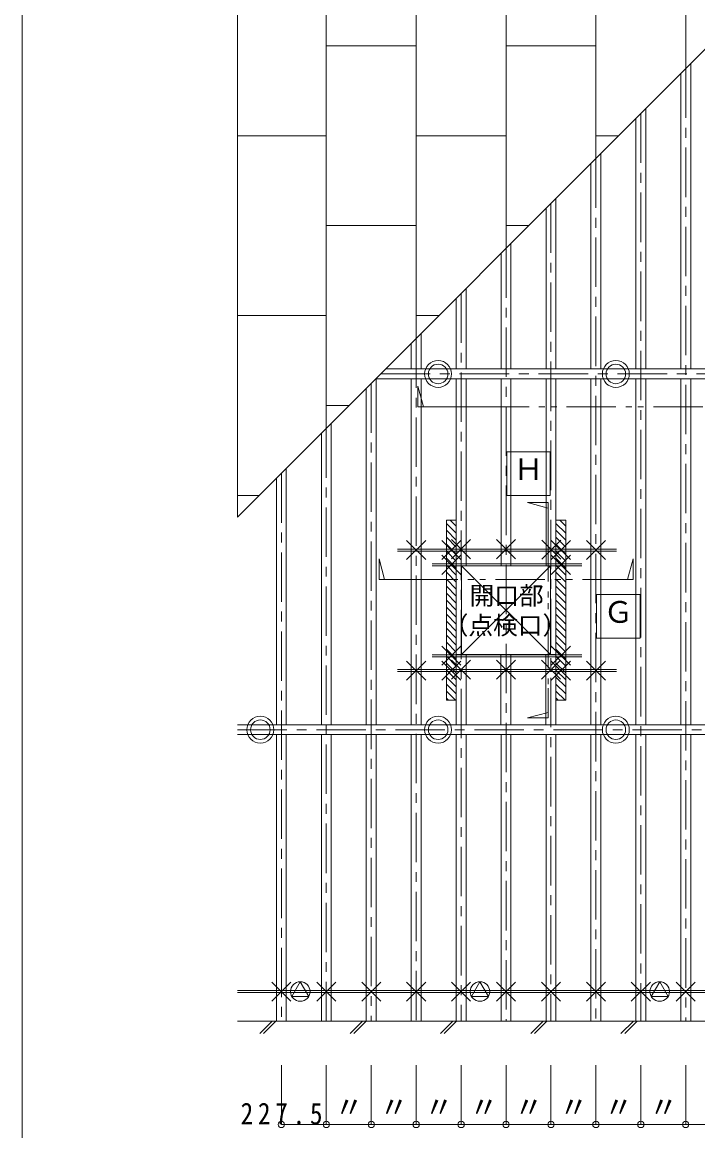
# Model space of a CAD drawing. Units: millimetres on the paper, enlarged 20 times, with parts at other scales. Extents: x -4155 to 4045, y -2866 to 2834.
# Drawn here: x -4155 to -2786, y -935 to 1309 of the extents above; entities that cross this region are included whole.
import ezdxf
from ezdxf.enums import TextEntityAlignment as Align

# ---------------------------------------------------------------- set-up
doc = ezdxf.new("R2010")
doc.units = ezdxf.units.MM
doc.header["$LTSCALE"] = 20
doc.linetypes.add('CHAIN1', pattern=[8, 5, -1, 1, -1])
doc.linetypes.add('DOUBLE_CHAIN1', pattern=[8.8, 5, -1, 0.6, -0.6, 0.6, -1])
for name, color, linetype, lineweight in [('0-0_基本', 7, 'Continuous', 9), ('0-1_軸組', 7, 'Continuous', 9), ('0-2_インサート', 7, 'Continuous', 9), ('0-3_文字', 7, 'Continuous', 9), ('0-4_ブレース', 7, 'Continuous', 9), ('F-0_図枠', 7, 'Continuous', 9)]:
    doc.layers.add(name, color=color, linetype=linetype, lineweight=lineweight)
doc.styles.add('ＭＳ ゴシック', font='')
doc.styles.get('ＭＳ ゴシック').set_extended_font_data('MS Gothic')

msp = doc.modelspace()

# ---------------------------------------------------------------- linework, layer by layer
at = {"layer": '0-0_基本', "color": 4, "linetype": 'CHAIN1'}
for p, q in [((-2810.8, 1215.12), (-2810.8, -712.67)), ((-2901.8, 1124.12), (-2901.8, -712.67)), ((-2992.8, 1033.12), (-2992.8, -712.67)), ((-3083.8, 942.12), (-3083.8, -712.67)), ((-3174.8, 851.12), (-3174.8, -712.67)), ((-3265.8, 760.12), (-3265.8, -712.67)), ((-3356.8, 669.12), (-3356.8, -712.67)), ((-3428.74, 597.18), (-1462.59, 597.18)), ((-3447.8, 578.12), (-3447.8, -712.67)), ((-3538.8, 487.12), (-3538.8, -712.67)), ((-3629.8, 396.12), (-3629.8, -712.67)), ((-3718.8, -122.82), (-1462.59, -122.82))]:
    msp.add_line(p, q, dxfattribs=at)
at = {"layer": '0-0_基本'}
for p, q in [((-3376.07, 221.57), (-3337.54, 260.1)), ((-3376.07, 260.1), (-3337.54, 221.57)), ((-3305.07, 221.57), (-3266.54, 260.1)), ((-3305.07, 260.1), (-3266.54, 221.57)), ((-3285.07, 223.24), (-3246.54, 261.78)), ((-3285.07, 261.78), (-3246.54, 223.24)), ((-3194.07, 223.24), (-3155.54, 261.78)), ((-3194.07, 261.78), (-3155.54, 223.24)), ((-3102.34, 221.98), (-3063.8, 260.51)), ((-3102.34, 260.51), (-3063.8, 221.98)), ((-3083.07, 221.57), (-3044.54, 260.1)), ((-3083.07, 260.1), (-3044.54, 221.57)), ((-3012.07, 221.57), (-2973.54, 260.1)), ((-3012.07, 260.1), (-2973.54, 221.57)), ((-3394.4, 242.83), (-2950.8, 242.83)), ((-3394.4, 238.83), (-2950.8, 238.83)), ((-3286.58, 211.61), (-3305.07, 230.1)), ((-3266.54, 230.1), (-3284.33, 212.3)), ((-3083.07, 191.57), (-3044.54, 230.1)), ((-3083.07, 230.1), (-3044.54, 191.57)), ((-3324.22, 212.83), (-3021.29, 212.83)), ((-3324.22, 208.83), (-3021.29, 208.83)), ((-3285.28, 211.35), (-3305.07, 191.57)), ((-3266.54, 191.57), (-3285.82, 210.85)), ((-3266.54, 7.57), (-3305.07, 46.1)), ((-3266.54, 46.1), (-3305.07, 7.57)), ((-3083.07, 7.57), (-3044.54, 46.1)), ((-3083.07, 46.1), (-3044.54, 7.57)), ((-3324.22, 28.83), (-3021.29, 28.83)), ((-3324.22, 24.83), (-3021.29, 24.83)), ((-3376.07, -22.43), (-3337.54, 16.1)), ((-3376.07, 16.1), (-3337.54, -22.43)), ((-3305.07, -22.43), (-3266.54, 16.1)), ((-3305.07, 16.1), (-3266.54, -22.43)), ((-3285.07, -20.76), (-3246.54, 17.78)), ((-3285.07, 17.78), (-3246.54, -20.76)), ((-3194.07, -20.76), (-3155.54, 17.78)), ((-3194.07, 17.78), (-3155.54, -20.76)), ((-3103.07, -20.76), (-3064.54, 17.78)), ((-3103.07, 17.78), (-3064.54, -20.76)), ((-3083.07, -22.43), (-3044.54, 16.1)), ((-3083.07, 16.1), (-3044.54, -22.43)), ((-3012.07, -22.43), (-2973.54, 16.1)), ((-3012.07, 16.1), (-2973.54, -22.43)), ((-3394.4, -1.17), (-2950.8, -1.17)), ((-3394.4, -5.17), (-2950.8, -5.17)), ((-3649.07, -671.94), (-3610.54, -633.41)), ((-3649.07, -633.41), (-3610.54, -671.94)), ((-3558.07, -671.94), (-3519.54, -633.41)), ((-3558.07, -633.41), (-3519.54, -671.94)), ((-3467.07, -671.94), (-3428.54, -633.41)), ((-3467.07, -633.41), (-3428.54, -671.94)), ((-3376.07, -671.94), (-3337.54, -633.41)), ((-3376.07, -633.41), (-3337.54, -671.94)), ((-3285.07, -671.94), (-3246.54, -633.41)), ((-3285.07, -633.41), (-3246.54, -671.94)), ((-3194.07, -671.94), (-3155.54, -633.41)), ((-3194.07, -633.41), (-3155.54, -671.94)), ((-3103.07, -671.94), (-3064.54, -633.41)), ((-3103.07, -633.41), (-3064.54, -671.94)), ((-3012.07, -671.94), (-2973.54, -633.41)), ((-3012.07, -633.41), (-2973.54, -671.94)), ((-2921.07, -671.94), (-2882.54, -633.41)), ((-2921.07, -633.41), (-2882.54, -671.94)), ((-2830.07, -671.94), (-2791.54, -633.41)), ((-2830.07, -633.41), (-2791.54, -671.94)), ((-3718.8, -650.67), (-1518.8, -650.67)), ((-3718.8, -654.67), (-1518.8, -654.67)), ((-3718.8, -712.67), (-1518.8, -712.67)), ((-3673.63, -737.7), (-3648.61, -712.67)), ((-3666.18, -737.7), (-3641.16, -712.67)), ((-3490.72, -737.7), (-3465.7, -712.67)), ((-3483.27, -737.7), (-3458.25, -712.67)), ((-3307.81, -737.7), (-3282.78, -712.67)), ((-3300.36, -737.7), (-3275.33, -712.67)), ((-3124.89, -737.7), (-3099.87, -712.67)), ((-3117.44, -737.7), (-3092.42, -712.67)), ((-2941.98, -737.7), (-2916.96, -712.67)), ((-2934.53, -737.7), (-2909.51, -712.67))]:
    msp.add_line(p, q, dxfattribs=at)
at = {"layer": '0-1_軸組'}
for p, q in [((-2800.8, 1225.12), (-2800.8, 607.18)), ((-2820.8, 1205.12), (-2820.8, 607.18)), ((-2891.8, 1134.12), (-2891.8, 607.18)), ((-2911.8, 1114.12), (-2911.8, 607.18)), ((-2982.8, 1043.12), (-2982.8, 607.18)), ((-3002.8, 1023.12), (-3002.8, 607.18)), ((-3073.8, 952.12), (-3073.8, 607.18)), ((-3093.8, 932.12), (-3093.8, 607.18)), ((-3164.8, 861.12), (-3164.8, 607.18)), ((-3184.8, 841.12), (-3184.8, 607.18)), ((-3255.8, 770.12), (-3255.8, 607.18)), ((-3275.8, 750.12), (-3275.8, 607.18)), ((-3346.8, 679.12), (-3346.8, 607.18)), ((-3366.8, 659.12), (-3366.8, 607.18)), ((-1518.8, 607.18), (-3418.72, 607.18)), ((-1518.8, 587.18), (-3438.72, 587.18)), ((-3437.8, 587.18), (-3437.8, -112.82)), ((-3366.8, 587.18), (-3366.8, -112.82)), ((-3346.8, 587.18), (-3346.8, -112.82)), ((-3275.8, 587.18), (-3275.8, 209.08)), ((-3255.8, 587.18), (-3255.8, 209.08)), ((-3184.8, 587.18), (-3184.8, 209.08)), ((-3164.8, 587.18), (-3164.8, 209.08)), ((-3093.8, 587.18), (-3093.8, 209.08)), ((-3073.8, 587.18), (-3073.8, 209.08)), ((-3002.8, 587.18), (-3002.8, -112.82)), ((-2982.8, 587.18), (-2982.8, -112.82)), ((-2911.8, 587.18), (-2911.8, -112.82)), ((-2891.8, 587.18), (-2891.8, -112.82)), ((-2820.8, 587.18), (-2820.8, -112.82)), ((-2800.8, 587.18), (-2800.8, -112.82)), ((-3457.8, 568.12), (-3457.8, -112.82)), ((-3528.8, 497.12), (-3528.8, -112.82)), ((-3548.8, 477.12), (-3548.8, -112.82)), ((-3619.8, 406.12), (-3619.8, -112.82)), ((-3639.8, 386.12), (-3639.8, -112.82)), ((-3295.65, -62.92), (-3295.65, 301.08)), ((-3295.65, 301.08), (-3275.65, 301.08)), ((-3295.65, 294.81), (-3275.65, 274.81)), ((-3287.77, 301.08), (-3275.65, 288.96)), ((-3275.65, 301.08), (-3275.65, -62.92)), ((-3073.65, -62.92), (-3073.65, 301.08)), ((-3073.65, 301.08), (-3053.65, 301.08)), ((-3073.65, 294.81), (-3053.65, 274.81)), ((-3065.77, 301.08), (-3053.65, 288.96)), ((-3053.65, 301.08), (-3053.65, -62.92)), ((-3295.65, 280.67), (-3275.65, 260.67)), ((-3073.65, 280.67), (-3053.65, 260.67)), ((-3295.65, 266.53), (-3275.65, 246.53)), ((-3295.65, 252.39), (-3275.65, 232.39)), ((-3073.65, 266.53), (-3053.65, 246.53)), ((-3073.65, 252.39), (-3053.65, 232.39)), ((-3295.65, 238.24), (-3275.65, 218.24)), ((-3073.65, 238.24), (-3053.65, 218.24)), ((-3295.65, 224.1), (-3275.65, 204.1)), ((-3295.65, 209.96), (-3275.65, 189.96)), ((-3255.8, 209.08), (-3275.65, 209.08)), ((-3184.8, 209.08), (-3164.8, 209.08)), ((-3093.8, 209.08), (-3073.8, 209.08)), ((-3073.65, 224.1), (-3053.65, 204.1)), ((-3073.65, 209.96), (-3053.65, 189.96)), ((-3295.65, 195.82), (-3275.65, 175.82)), ((-3295.65, 181.68), (-3275.65, 161.68)), ((-3073.65, 195.82), (-3053.65, 175.82)), ((-3073.65, 181.68), (-3053.65, 161.68)), ((-3295.65, 167.53), (-3275.65, 147.53)), ((-3073.65, 167.53), (-3053.65, 147.53)), ((-3295.65, 153.39), (-3275.65, 133.39)), ((-3295.65, 139.25), (-3275.65, 119.25)), ((-3073.65, 153.39), (-3053.65, 133.39)), ((-3073.65, 139.25), (-3053.65, 119.25)), ((-3295.65, 125.11), (-3275.65, 105.11)), ((-3073.65, 125.11), (-3053.65, 105.11)), ((-3295.65, 110.97), (-3275.65, 90.97)), ((-3295.65, 96.82), (-3275.65, 76.82)), ((-3073.65, 110.97), (-3053.65, 90.97)), ((-3073.65, 96.82), (-3053.65, 76.82)), ((-3295.65, 82.68), (-3275.65, 62.68)), ((-3295.65, 68.54), (-3275.65, 48.54)), ((-3073.65, 82.68), (-3053.65, 62.68)), ((-3073.65, 68.54), (-3053.65, 48.54)), ((-3295.65, 54.4), (-3275.65, 34.4)), ((-3073.65, 54.4), (-3053.65, 34.4)), ((-3295.65, 40.25), (-3275.65, 20.25)), ((-3295.65, 26.11), (-3275.65, 6.11)), ((-3275.8, 29.08), (-3275.8, -112.82)), ((-3255.8, 29.08), (-3275.65, 29.08)), ((-3255.8, 29.08), (-3255.8, -112.82)), ((-3185.09, 29.08), (-3185.09, -112.82)), ((-3185.09, 29.08), (-3165.09, 29.08)), ((-3165.09, 29.08), (-3165.09, -112.82)), ((-3094.09, 29.08), (-3094.09, -112.82)), ((-3094.09, 29.08), (-3073.65, 29.08)), ((-3074.09, 29.08), (-3074.09, -112.82)), ((-3073.65, 40.25), (-3053.65, 20.25)), ((-3073.65, 26.11), (-3053.65, 6.11)), ((-3295.65, 11.97), (-3275.65, -8.03)), ((-3073.65, 11.97), (-3053.65, -8.03)), ((-3295.65, -2.17), (-3275.65, -22.17)), ((-3295.65, -16.31), (-3275.65, -36.31)), ((-3073.65, -2.17), (-3053.65, -22.17)), ((-3073.65, -16.31), (-3053.65, -36.31)), ((-3295.65, -30.46), (-3275.65, -50.46)), ((-3295.65, -44.6), (-3277.32, -62.92)), ((-3073.65, -30.46), (-3053.65, -50.46)), ((-3073.65, -44.6), (-3055.32, -62.92)), ((-3295.65, -58.74), (-3291.47, -62.92)), ((-3275.65, -62.92), (-3295.65, -62.92)), ((-3053.65, -62.92), (-3073.65, -62.92)), ((-3073.58, -58.74), (-3069.4, -62.92)), ((-1518.8, -112.82), (-3718.8, -112.82)), ((-1518.8, -132.82), (-3718.8, -132.82)), ((-3639.8, -132.82), (-3639.8, -712.67)), ((-3619.8, -132.82), (-3619.8, -712.67)), ((-3548.8, -132.82), (-3548.8, -712.67)), ((-3528.8, -132.82), (-3528.8, -712.67)), ((-3457.8, -132.82), (-3457.8, -712.67)), ((-3437.8, -132.82), (-3437.8, -712.67)), ((-3366.8, -132.82), (-3366.8, -712.67)), ((-3346.8, -132.82), (-3346.8, -712.67)), ((-3275.8, -132.82), (-3275.8, -712.67)), ((-3255.8, -132.82), (-3255.8, -712.67)), ((-3184.8, -132.82), (-3184.8, -712.67)), ((-3164.8, -132.82), (-3164.8, -712.67)), ((-3093.8, -132.82), (-3093.8, -712.67)), ((-3073.8, -132.82), (-3073.8, -712.67)), ((-3002.8, -132.82), (-3002.8, -712.67)), ((-2982.8, -132.82), (-2982.8, -712.67)), ((-2911.8, -132.82), (-2911.8, -712.67)), ((-2891.8, -132.82), (-2891.8, -712.67)), ((-2820.8, -132.82), (-2820.8, -712.67)), ((-2800.8, -132.82), (-2800.8, -712.67))]:
    msp.add_line(p, q, dxfattribs=at)
at = {"layer": '0-2_インサート'}
for points in [[(-3574.47, -662.56), (-3591.6, -632.9), (-3608.73, -662.56)], [(-3210.47, -662.56), (-3227.6, -632.9), (-3244.73, -662.56)], [(-2846.47, -662.56), (-2863.6, -632.9), (-2880.73, -662.56)], [(-2846.47, -662.56), (-2863.6, -632.9), (-2880.73, -662.56)]]:
    msp.add_lwpolyline(points, close=True, dxfattribs=at)
for centre, radius in [((-3312.4, 597.18), 27.25), ((-3312.4, 597.18), 19.78), ((-2952.4, 597.18), 27.25), ((-2952.4, 597.18), 19.78), ((-3672.4, -122.82), 27.25), ((-3672.4, -122.82), 19.78), ((-3312.4, -122.82), 27.25), ((-3312.4, -122.82), 19.78), ((-2952.4, -122.82), 27.25), ((-2952.4, -122.82), 19.78), ((-3591.6, -652.67), 19.78), ((-3227.6, -652.67), 19.78), ((-2863.6, -652.67), 19.78), ((-2863.6, -652.67), 19.78)]:
    msp.add_circle(centre, radius, dxfattribs=at)
at = {"layer": '0-3_文字'}
for p, q in [((-3353.49, 572.55), (-3342.28, 530.71)), ((-3353.49, 530.71), (-3353.49, 572.55)), ((-3228.1, 530.71), (-3353.49, 530.71)), ((-3173.3, 439.39), (-3085.3, 439.39)), ((-3173.3, 351.39), (-3173.3, 439.39)), ((-3085.3, 439.39), (-3085.3, 351.39)), ((-3085.3, 351.39), (-3173.3, 351.39)), ((-3131.14, 337.05), (-3089.29, 325.84)), ((-3089.29, 337.05), (-3131.14, 337.05)), ((-3089.29, 337.05), (-3089.29, 277.05)), ((-3432.1, 222.71), (-3420.89, 180.86)), ((-3432.1, 180.86), (-3432.1, 222.71)), ((-2917.51, 222.71), (-2928.72, 180.86)), ((-2917.51, 180.86), (-2917.51, 222.71)), ((-3432.1, 180.86), (-3372.1, 180.86)), ((-2917.51, 180.86), (-2977.51, 180.86)), ((-2991.29, 150.55), (-2903.29, 150.55)), ((-2991.29, 62.55), (-2991.29, 150.55)), ((-2903.29, 150.55), (-2903.29, 62.55)), ((-2903.29, 62.55), (-2991.29, 62.55)), ((-3089.29, -98.9), (-3089.29, -38.9)), ((-3131.14, -98.9), (-3089.29, -87.69)), ((-3089.29, -98.9), (-3131.14, -98.9)), ((-3629.8, -921.6), (-3629.8, -801.6)), ((-3538.8, -921.6), (-3538.8, -801.6)), ((-3447.8, -921.6), (-3447.8, -801.6)), ((-3356.8, -921.6), (-3356.8, -801.6)), ((-3265.8, -921.6), (-3265.8, -801.6)), ((-3174.8, -921.6), (-3174.8, -801.6)), ((-3083.8, -921.6), (-3083.8, -801.6)), ((-2992.8, -921.6), (-2992.8, -801.6)), ((-2901.8, -921.6), (-2901.8, -801.6)), ((-2810.8, -921.6), (-2810.8, -801.6)), ((-3629.8, -921.6), (-1536.8, -921.6))]:
    msp.add_line(p, q, dxfattribs=at)
at = {"layer": '0-3_文字', "color": 4, "linetype": 'DOUBLE_CHAIN1'}
for p, q in [((-3228.1, 530.71), (-1954.64, 530.71)), ((-3089.29, 277.05), (-3089.29, -38.9)), ((-3372.1, 180.86), (-2977.51, 180.86))]:
    msp.add_line(p, q, dxfattribs=at)
at = {"layer": '0-3_文字'}
for centre in [(-3629.8, -921.6), (-3538.8, -921.6), (-3447.8, -921.6), (-3356.8, -921.6), (-3265.8, -921.6), (-3174.8, -921.6), (-3083.8, -921.6), (-2992.8, -921.6), (-2901.8, -921.6), (-2810.8, -921.6)]:
    msp.add_circle(centre, 6.38, dxfattribs=at)
at = {"layer": '0-4_ブレース'}
for p, q in [((-3718.8, 2233.2), (-3718.8, 307.12)), ((-1792.72, 2233.2), (-3718.8, 307.12)), ((-3538.8, 2231.2), (-3538.8, 487.12)), ((-3356.8, 2231.2), (-3356.8, 669.12)), ((-3174.8, 2231.2), (-3174.8, 851.12)), ((-2992.8, 2231.2), (-2992.8, 1033.12)), ((-2810.8, 2231.2), (-2810.8, 1215.12)), ((-3356.8, 1261.2), (-3538.8, 1261.2)), ((-2992.8, 1261.2), (-3174.8, 1261.2)), ((-3538.8, 1079.2), (-3718.8, 1079.2)), ((-3174.8, 1079.2), (-3356.8, 1079.2)), ((-2946.72, 1079.2), (-2992.8, 1079.2)), ((-3356.8, 897.2), (-3538.8, 897.2)), ((-3128.72, 897.2), (-3174.8, 897.2)), ((-3538.8, 715.2), (-3718.8, 715.2)), ((-3310.72, 715.2), (-3356.8, 715.2)), ((-3492.72, 533.2), (-3538.8, 533.2)), ((-3674.72, 351.2), (-3718.8, 351.2)), ((-3264.8, 29.08), (-3084.8, 209.08)), ((-3264.8, 209.08), (-3084.8, 209.08)), ((-3084.8, 209.08), (-3084.8, 29.08)), ((-3084.8, 29.08), (-3264.8, 29.08)), ((-3084.8, 29.08), (-3264.8, 29.08))]:
    msp.add_line(p, q, dxfattribs=at)
msp.add_lwpolyline([(-3264.8, 29.08), (-3264.8, 209.08), (-3084.8, 29.08)], dxfattribs=at)
at = {"layer": 'F-0_図枠'}
msp.add_line((-4154.85, -2865.65), (-4154.85, 2834.35), dxfattribs=at)

# ---------------------------------------------------------------- texts
at = {"layer": '0-3_文字', "style": 'ＭＳ ゴシック'}
for s, height, p in [('Ｈ', 43.99, (-3159.37, 369.2)), ('開口部', 36.66, (-3248.62, 119.08)), ('Ｇ', 43.99, (-2977.36, 80.36)), ('（点検口）', 36.66, (-3300.99, 59.08)), ('〃', 43.99, (-3522.78, -921.44)), ('〃', 43.99, (-3431.78, -921.44)), ('〃', 43.99, (-3340.78, -921.44)), ('〃', 43.99, (-3249.78, -921.44)), ('〃', 43.99, (-3158.78, -921.44)), ('〃', 43.99, (-3067.78, -921.44)), ('〃', 43.99, (-2976.78, -921.44)), ('〃', 43.99, (-2885.78, -921.44))]:
    msp.add_text(s, height=height, dxfattribs=at).set_placement(p, align=Align.BOTTOM_LEFT)
at = {"layer": '0-3_文字', "insert": (-3712.37, -922.19), "char_height": 43.99, "attachment_point": 7, "style": 'ＭＳ ゴシック'}
msp.add_mtext('\\T1.38;\\W0.85;227.5', dxfattribs=at)

doc.saveas('drawing.dxf')
